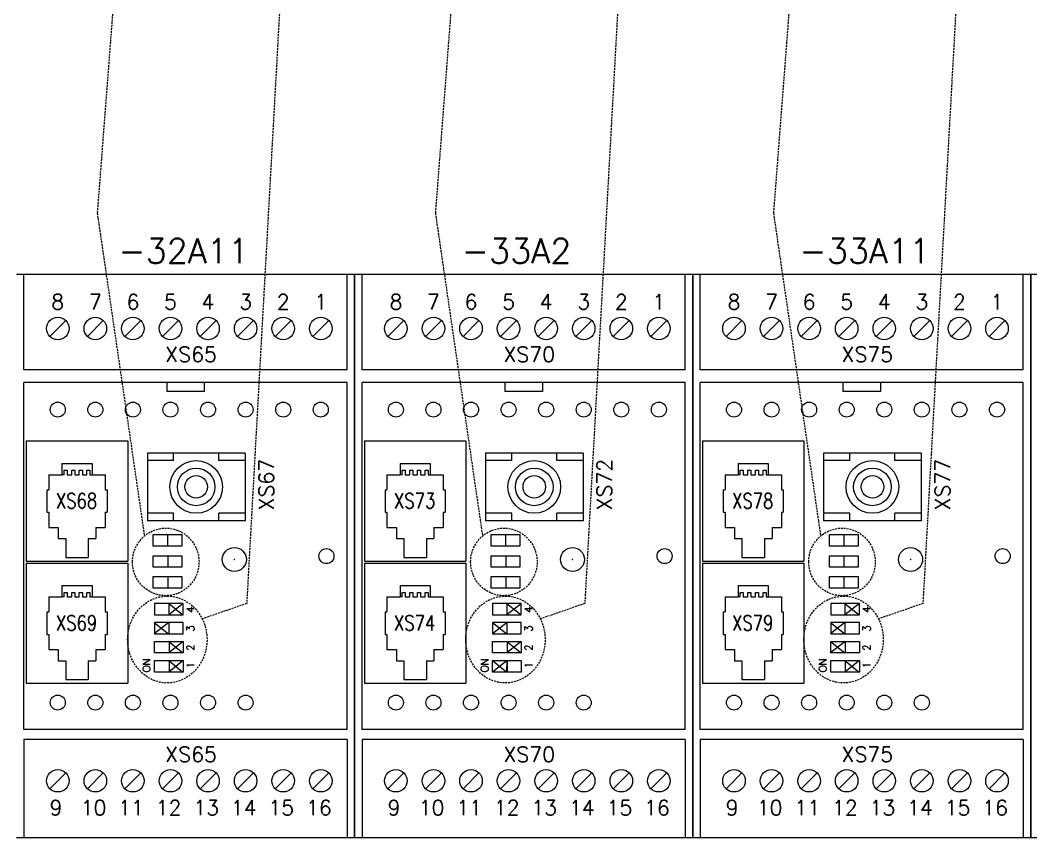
# Model space of a CAD drawing. Extents: x -2993 to 3661, y -4147 to -1441.
# Drawn here: x -86.2 to 48.3, y -2898.8 to -2790 of the extents above; entities that cross this region are included whole.
import ezdxf
from ezdxf.enums import TextEntityAlignment as Align

# ---------------------------------------------------------------- set-up
doc = ezdxf.new("R2010")
doc.units = 0
doc.header["$LTSCALE"] = 0.1
doc.header["$MEASUREMENT"] = 0
doc.linetypes.add('DASHED', pattern=[19.05, 12.7, -6.35])
doc.layers.get('0').update_dxf_attribs({"linetype": 'CONTINUOUS'})
doc.layers.add('50C', color=7, linetype='CONTINUOUS')
doc.styles.get("Standard").update_dxf_attribs({"font": 'simplex.shx'})

msp = doc.modelspace()

# ---------------------------------------------------------------- linework, layer by layer
at = {"linetype": 'DASHED', "lineweight": 13, "ltscale": 0.2}
for p, q in [((-72.06, -2765.2), (-75.94, -2815.65)), ((-50.37, -2765.18), (-56.05, -2867.63)), ((-27.06, -2765.2), (-30.94, -2815.65)), ((-5.37, -2765.18), (-11.05, -2867.63)), ((17.94, -2765.2), (14.06, -2815.65)), ((39.63, -2765.18), (33.95, -2867.63)), ((-75.94, -2815.65), (-69.66, -2858.66)), ((-30.94, -2815.65), (-24.66, -2858.66)), ((14.06, -2815.65), (20.34, -2858.66)), ((-56.05, -2867.63), (-61.96, -2869.69)), ((-11.05, -2867.63), (-16.96, -2869.69)), ((33.95, -2867.63), (28.04, -2869.69))]:
    msp.add_line(p, q, dxfattribs=at)
at = {"linetype": 'Continuous', "lineweight": 13}
for p, q in [((-41.69, -2823.83), (-86.69, -2823.83)), ((-41.69, -2898.83), (-41.69, -2823.83)), ((-41.69, -2898.83), (-41.69, -2823.83)), ((-41.69, -2898.83), (-41.69, -2823.83)), ((-41.69, -2898.83), (-41.69, -2823.83)), ((-41.69, -2898.83), (-41.69, -2823.83)), ((-41.69, -2898.83), (-41.69, -2823.83)), ((-41.69, -2898.83), (-41.69, -2823.83)), ((-41.69, -2898.83), (-41.69, -2823.83)), ((-41.69, -2898.83), (-41.69, -2823.83)), ((-41.69, -2898.83), (-41.69, -2823.83)), ((-41.69, -2898.83), (-41.69, -2823.83)), ((-41.69, -2898.83), (-41.69, -2823.83)), ((-41.69, -2898.83), (-41.69, -2823.83)), ((-41.69, -2898.83), (-41.69, -2823.83)), ((-41.69, -2898.83), (-41.69, -2823.83)), ((3.31, -2823.83), (-41.69, -2823.83)), ((-41.69, -2898.83), (-41.69, -2823.83)), ((-41.69, -2898.83), (-41.69, -2823.83)), ((-41.69, -2898.83), (-41.69, -2823.83)), ((-41.69, -2898.83), (-41.69, -2823.83)), ((-41.69, -2898.83), (-41.69, -2823.83)), ((-41.69, -2898.83), (-41.69, -2823.83)), ((-41.69, -2898.83), (-41.69, -2823.83)), ((-41.69, -2898.83), (-41.69, -2823.83)), ((-41.69, -2898.83), (-41.69, -2823.83)), ((-41.69, -2898.83), (-41.69, -2823.83)), ((-41.69, -2898.83), (-41.69, -2823.83)), ((-41.69, -2898.83), (-41.69, -2823.83)), ((-41.69, -2898.83), (-41.69, -2823.83)), ((-41.69, -2898.83), (-41.69, -2823.83)), ((-41.69, -2898.83), (-41.69, -2823.83)), ((48.31, -2823.83), (3.31, -2823.83)), ((3.31, -2898.83), (3.31, -2823.83)), ((3.31, -2898.83), (3.31, -2823.83)), ((3.31, -2898.83), (3.31, -2823.83)), ((3.31, -2898.83), (3.31, -2823.83)), ((3.31, -2898.83), (3.31, -2823.83)), ((3.31, -2898.83), (3.31, -2823.83)), ((3.31, -2898.83), (3.31, -2823.83)), ((3.31, -2898.83), (3.31, -2823.83)), ((3.31, -2898.83), (3.31, -2823.83)), ((3.31, -2898.83), (3.31, -2823.83)), ((3.31, -2898.83), (3.31, -2823.83)), ((3.31, -2898.83), (3.31, -2823.83)), ((3.31, -2898.83), (3.31, -2823.83)), ((3.31, -2898.83), (3.31, -2823.83)), ((3.31, -2898.83), (3.31, -2823.83)), ((48.31, -2898.83), (48.31, -2823.83)), ((48.31, -2898.83), (48.31, -2823.83)), ((48.31, -2898.83), (48.31, -2823.83)), ((48.31, -2898.83), (48.31, -2823.83)), ((48.31, -2898.83), (48.31, -2823.83)), ((48.31, -2898.83), (48.31, -2823.83)), ((48.31, -2898.83), (48.31, -2823.83)), ((48.31, -2898.83), (48.31, -2823.83)), ((48.31, -2898.83), (48.31, -2823.83)), ((48.31, -2898.83), (48.31, -2823.83)), ((48.31, -2898.83), (48.31, -2823.83)), ((48.31, -2898.83), (48.31, -2823.83)), ((48.31, -2898.83), (48.31, -2823.83)), ((48.31, -2898.83), (48.31, -2823.83)), ((48.31, -2898.83), (48.31, -2823.83)), ((93.31, -2823.83), (48.31, -2823.83)), ((48.31, -2898.83), (48.31, -2823.83)), ((48.31, -2898.83), (48.31, -2823.83)), ((48.31, -2898.83), (48.31, -2823.83)), ((48.31, -2898.83), (48.31, -2823.83)), ((48.31, -2898.83), (48.31, -2823.83)), ((48.31, -2898.83), (48.31, -2823.83)), ((48.31, -2898.83), (48.31, -2823.83)), ((48.31, -2898.83), (48.31, -2823.83)), ((48.31, -2898.83), (48.31, -2823.83)), ((48.31, -2898.83), (48.31, -2823.83)), ((48.31, -2898.83), (48.31, -2823.83)), ((48.31, -2898.83), (48.31, -2823.83)), ((48.31, -2898.83), (48.31, -2823.83)), ((48.31, -2898.83), (48.31, -2823.83)), ((48.31, -2898.83), (48.31, -2823.83)), ((-41.69, -2898.83), (-86.69, -2898.83)), ((3.31, -2898.83), (-41.69, -2898.83)), ((48.31, -2898.83), (3.31, -2898.83)), ((93.31, -2898.83), (48.31, -2898.83))]:
    msp.add_line(p, q, dxfattribs=at)
at = {"lineweight": 13}
for p, q in [((-41.69, -2823.83), (-86.69, -2823.83)), ((-41.69, -2823.83), (-86.69, -2823.83)), ((-85.69, -2836.53), (-85.69, -2823.83)), ((-42.69, -2836.53), (-42.69, -2823.83)), ((-41.69, -2823.83), (-41.69, -2898.83)), ((-41.69, -2823.83), (-41.69, -2898.83)), ((-41.69, -2823.83), (-41.69, -2898.83)), ((-41.69, -2823.83), (-41.69, -2898.83)), ((-41.69, -2823.83), (-41.69, -2898.83)), ((-41.69, -2823.83), (-41.69, -2898.83)), ((-41.69, -2823.83), (-41.69, -2898.83)), ((-41.69, -2823.83), (-41.69, -2898.83)), ((-41.69, -2823.83), (-41.69, -2898.83)), ((-41.69, -2823.83), (-41.69, -2898.83)), ((-41.69, -2823.83), (-41.69, -2898.83)), ((-41.69, -2823.83), (-41.69, -2898.83)), ((-41.69, -2823.83), (-41.69, -2898.83)), ((-41.69, -2823.83), (-41.69, -2898.83)), ((-41.69, -2823.83), (-41.69, -2898.83)), ((-41.69, -2823.83), (-41.69, -2898.83)), ((-41.69, -2823.83), (-41.69, -2898.83)), ((-41.69, -2823.83), (-41.69, -2898.83)), ((-41.69, -2823.83), (-41.69, -2898.83)), ((-41.69, -2823.83), (-41.69, -2898.83)), ((-41.69, -2823.83), (-41.69, -2898.83)), ((-41.69, -2823.83), (-41.69, -2898.83)), ((-41.69, -2823.83), (-41.69, -2898.83)), ((-41.69, -2823.83), (-41.69, -2898.83)), ((-41.69, -2823.83), (-41.69, -2898.83)), ((3.31, -2823.83), (-41.69, -2823.83)), ((3.31, -2823.83), (-41.69, -2823.83)), ((-41.69, -2823.83), (-41.69, -2898.83)), ((-41.69, -2823.83), (-41.69, -2898.83)), ((-41.69, -2823.83), (-41.69, -2898.83)), ((-41.69, -2823.83), (-41.69, -2898.83)), ((-41.69, -2823.83), (-41.69, -2898.83)), ((-41.69, -2823.83), (-41.69, -2898.83)), ((-41.69, -2823.83), (-41.69, -2898.83)), ((-41.69, -2823.83), (-41.69, -2898.83)), ((-41.69, -2823.83), (-41.69, -2898.83)), ((-41.69, -2823.83), (-41.69, -2898.83)), ((-41.69, -2823.83), (-41.69, -2898.83)), ((-41.69, -2823.83), (-41.69, -2898.83)), ((-41.69, -2823.83), (-41.69, -2898.83)), ((-41.69, -2823.83), (-41.69, -2898.83)), ((-41.69, -2823.83), (-41.69, -2898.83)), ((-41.69, -2823.83), (-41.69, -2898.83)), ((-41.69, -2823.83), (-41.69, -2898.83)), ((-41.69, -2823.83), (-41.69, -2898.83)), ((-41.69, -2823.83), (-41.69, -2898.83)), ((-41.69, -2823.83), (-41.69, -2898.83)), ((-41.69, -2823.83), (-41.69, -2898.83)), ((-41.69, -2823.83), (-41.69, -2898.83)), ((-41.69, -2823.83), (-41.69, -2898.83)), ((-41.69, -2823.83), (-41.69, -2898.83)), ((-41.69, -2823.83), (-41.69, -2898.83)), ((-40.69, -2836.53), (-40.69, -2823.83)), ((2.31, -2836.53), (2.31, -2823.83)), ((48.31, -2823.83), (3.31, -2823.83)), ((48.31, -2823.83), (3.31, -2823.83)), ((3.31, -2823.83), (3.31, -2898.83)), ((3.31, -2823.83), (3.31, -2898.83)), ((3.31, -2823.83), (3.31, -2898.83)), ((3.31, -2823.83), (3.31, -2898.83)), ((3.31, -2823.83), (3.31, -2898.83)), ((3.31, -2823.83), (3.31, -2898.83)), ((3.31, -2823.83), (3.31, -2898.83)), ((3.31, -2823.83), (3.31, -2898.83)), ((3.31, -2823.83), (3.31, -2898.83)), ((3.31, -2823.83), (3.31, -2898.83)), ((3.31, -2823.83), (3.31, -2898.83)), ((3.31, -2823.83), (3.31, -2898.83)), ((3.31, -2823.83), (3.31, -2898.83)), ((3.31, -2823.83), (3.31, -2898.83)), ((3.31, -2823.83), (3.31, -2898.83)), ((3.31, -2823.83), (3.31, -2898.83)), ((3.31, -2823.83), (3.31, -2898.83)), ((3.31, -2823.83), (3.31, -2898.83)), ((3.31, -2823.83), (3.31, -2898.83)), ((3.31, -2823.83), (3.31, -2898.83)), ((3.31, -2823.83), (3.31, -2898.83)), ((3.31, -2823.83), (3.31, -2898.83)), ((3.31, -2823.83), (3.31, -2898.83)), ((3.31, -2823.83), (3.31, -2898.83)), ((3.31, -2823.83), (3.31, -2898.83)), ((4.31, -2836.53), (4.31, -2823.83)), ((47.31, -2836.53), (47.31, -2823.83)), ((48.31, -2823.83), (48.31, -2898.83)), ((48.31, -2823.83), (48.31, -2898.83)), ((48.31, -2823.83), (48.31, -2898.83)), ((48.31, -2823.83), (48.31, -2898.83)), ((48.31, -2823.83), (48.31, -2898.83)), ((48.31, -2823.83), (48.31, -2898.83)), ((48.31, -2823.83), (48.31, -2898.83)), ((48.31, -2823.83), (48.31, -2898.83)), ((48.31, -2823.83), (48.31, -2898.83)), ((48.31, -2823.83), (48.31, -2898.83)), ((48.31, -2823.83), (48.31, -2898.83)), ((48.31, -2823.83), (48.31, -2898.83)), ((48.31, -2823.83), (48.31, -2898.83)), ((48.31, -2823.83), (48.31, -2898.83)), ((48.31, -2823.83), (48.31, -2898.83)), ((48.31, -2823.83), (48.31, -2898.83)), ((48.31, -2823.83), (48.31, -2898.83)), ((48.31, -2823.83), (48.31, -2898.83)), ((48.31, -2823.83), (48.31, -2898.83)), ((48.31, -2823.83), (48.31, -2898.83)), ((48.31, -2823.83), (48.31, -2898.83)), ((48.31, -2823.83), (48.31, -2898.83)), ((48.31, -2823.83), (48.31, -2898.83)), ((48.31, -2823.83), (48.31, -2898.83)), ((48.31, -2823.83), (48.31, -2898.83)), ((93.31, -2823.83), (48.31, -2823.83)), ((93.31, -2823.83), (48.31, -2823.83)), ((48.31, -2823.83), (48.31, -2898.83)), ((48.31, -2823.83), (48.31, -2898.83)), ((48.31, -2823.83), (48.31, -2898.83)), ((48.31, -2823.83), (48.31, -2898.83)), ((48.31, -2823.83), (48.31, -2898.83)), ((48.31, -2823.83), (48.31, -2898.83)), ((48.31, -2823.83), (48.31, -2898.83)), ((48.31, -2823.83), (48.31, -2898.83)), ((48.31, -2823.83), (48.31, -2898.83)), ((48.31, -2823.83), (48.31, -2898.83)), ((48.31, -2823.83), (48.31, -2898.83)), ((48.31, -2823.83), (48.31, -2898.83)), ((48.31, -2823.83), (48.31, -2898.83)), ((48.31, -2823.83), (48.31, -2898.83)), ((48.31, -2823.83), (48.31, -2898.83)), ((48.31, -2823.83), (48.31, -2898.83)), ((48.31, -2823.83), (48.31, -2898.83)), ((48.31, -2823.83), (48.31, -2898.83)), ((48.31, -2823.83), (48.31, -2898.83)), ((48.31, -2823.83), (48.31, -2898.83)), ((48.31, -2823.83), (48.31, -2898.83)), ((48.31, -2823.83), (48.31, -2898.83)), ((48.31, -2823.83), (48.31, -2898.83)), ((48.31, -2823.83), (48.31, -2898.83)), ((48.31, -2823.83), (48.31, -2898.83)), ((-80.13, -2829.97), (-82.25, -2832.09)), ((-75.13, -2829.97), (-77.25, -2832.09)), ((-70.13, -2829.97), (-72.25, -2832.09)), ((-65.13, -2829.97), (-67.25, -2832.09)), ((-60.13, -2829.97), (-62.25, -2832.09)), ((-55.13, -2829.97), (-57.25, -2832.09)), ((-50.13, -2829.97), (-52.25, -2832.09)), ((-45.13, -2829.97), (-47.25, -2832.09)), ((-35.13, -2829.97), (-37.25, -2832.09)), ((-30.13, -2829.97), (-32.25, -2832.09)), ((-25.13, -2829.97), (-27.25, -2832.09)), ((-20.13, -2829.97), (-22.25, -2832.09)), ((-15.13, -2829.97), (-17.25, -2832.09)), ((-10.13, -2829.97), (-12.25, -2832.09)), ((-5.13, -2829.97), (-7.25, -2832.09)), ((-0.13, -2829.97), (-2.25, -2832.09)), ((9.87, -2829.97), (7.75, -2832.09)), ((14.87, -2829.97), (12.75, -2832.09)), ((19.87, -2829.97), (17.75, -2832.09)), ((24.87, -2829.97), (22.75, -2832.09)), ((29.87, -2829.97), (27.75, -2832.09)), ((34.87, -2829.97), (32.75, -2832.09)), ((39.87, -2829.97), (37.75, -2832.09)), ((44.87, -2829.97), (42.75, -2832.09)), ((-41.69, -2883.53), (-41.69, -2833.53)), ((-41.69, -2883.53), (-41.69, -2833.53)), ((-41.69, -2883.53), (-41.69, -2833.53)), ((-41.69, -2883.53), (-41.69, -2833.53)), ((-41.69, -2883.53), (-41.69, -2833.53)), ((-41.69, -2883.53), (-41.69, -2833.53)), ((3.31, -2883.53), (3.31, -2833.53)), ((3.31, -2883.53), (3.31, -2833.53)), ((3.31, -2883.53), (3.31, -2833.53)), ((48.31, -2883.53), (48.31, -2833.53)), ((48.31, -2883.53), (48.31, -2833.53)), ((48.31, -2883.53), (48.31, -2833.53)), ((48.31, -2883.53), (48.31, -2833.53)), ((48.31, -2883.53), (48.31, -2833.53)), ((48.31, -2883.53), (48.31, -2833.53)), ((-42.69, -2836.53), (-85.69, -2836.53)), ((-41.69, -2886.33), (-41.69, -2836.33)), ((-41.69, -2886.33), (-41.69, -2836.33)), ((-41.69, -2886.33), (-41.69, -2836.33)), ((-41.69, -2886.33), (-41.69, -2836.33)), ((-41.69, -2886.33), (-41.69, -2836.33)), ((-41.69, -2886.33), (-41.69, -2836.33)), ((2.31, -2836.53), (-40.69, -2836.53)), ((3.31, -2886.33), (3.31, -2836.33)), ((3.31, -2886.33), (3.31, -2836.33)), ((3.31, -2886.33), (3.31, -2836.33)), ((47.31, -2836.53), (4.31, -2836.53)), ((48.31, -2886.33), (48.31, -2836.33)), ((48.31, -2886.33), (48.31, -2836.33)), ((48.31, -2886.33), (48.31, -2836.33)), ((48.31, -2886.33), (48.31, -2836.33)), ((-42.69, -2838.23), (-85.69, -2838.23)), ((-85.69, -2884.43), (-85.69, -2838.23)), ((-66.69, -2838.23), (-66.69, -2839.43)), ((-61.69, -2838.23), (-61.69, -2839.43)), ((-42.69, -2884.43), (-42.69, -2838.23)), ((-41.69, -2884.43), (-41.69, -2838.23)), ((-41.69, -2884.43), (-41.69, -2838.23)), ((-41.69, -2884.43), (-41.69, -2838.23)), ((-41.69, -2884.43), (-41.69, -2838.23)), ((-41.69, -2884.43), (-41.69, -2838.23)), ((-41.69, -2884.43), (-41.69, -2838.23)), ((-41.69, -2884.43), (-41.69, -2838.23)), ((-41.69, -2884.43), (-41.69, -2838.23)), ((-41.69, -2884.43), (-41.69, -2838.23)), ((-41.69, -2884.43), (-41.69, -2838.23)), ((2.31, -2838.23), (-40.69, -2838.23)), ((-40.69, -2884.43), (-40.69, -2838.23)), ((-21.69, -2838.23), (-21.69, -2839.43)), ((-16.69, -2838.23), (-16.69, -2839.43)), ((2.31, -2884.43), (2.31, -2838.23)), ((3.31, -2884.43), (3.31, -2838.23)), ((3.31, -2884.43), (3.31, -2838.23)), ((3.31, -2884.43), (3.31, -2838.23)), ((3.31, -2884.43), (3.31, -2838.23)), ((3.31, -2884.43), (3.31, -2838.23)), ((47.31, -2838.23), (4.31, -2838.23)), ((4.31, -2884.43), (4.31, -2838.23)), ((23.31, -2838.23), (23.31, -2839.43)), ((28.31, -2838.23), (28.31, -2839.43)), ((47.31, -2884.43), (47.31, -2838.23)), ((48.31, -2884.43), (48.31, -2838.23)), ((48.31, -2884.43), (48.31, -2838.23)), ((48.31, -2884.43), (48.31, -2838.23)), ((48.31, -2884.43), (48.31, -2838.23)), ((48.31, -2884.43), (48.31, -2838.23)), ((48.31, -2884.43), (48.31, -2838.23)), ((48.31, -2884.43), (48.31, -2838.23)), ((48.31, -2884.43), (48.31, -2838.23)), ((48.31, -2884.43), (48.31, -2838.23)), ((48.31, -2884.43), (48.31, -2838.23)), ((-61.69, -2839.43), (-66.69, -2839.43)), ((-41.72, -2839.43), (-41.72, -2883.23)), ((-16.69, -2839.43), (-21.69, -2839.43)), ((28.31, -2839.43), (23.31, -2839.43)), ((48.28, -2839.43), (48.28, -2883.23)), ((-85.38, -2846), (-85.38, -2862)), ((-85.38, -2846), (-71.88, -2846)), ((-71.88, -2846), (-71.88, -2862)), ((-40.38, -2846), (-40.38, -2862)), ((-40.38, -2846), (-26.88, -2846)), ((-26.88, -2846), (-26.88, -2862)), ((4.62, -2846), (4.62, -2862)), ((4.62, -2846), (18.12, -2846)), ((18.12, -2846), (18.12, -2862)), ((-69.27, -2847.62), (-69.27, -2856.62)), ((-56.27, -2847.62), (-69.27, -2847.62)), ((-65.77, -2848.62), (-69.27, -2848.62)), ((-65.77, -2848.62), (-65.77, -2847.62)), ((-59.77, -2848.62), (-59.77, -2847.62)), ((-56.27, -2848.62), (-59.77, -2848.62)), ((-56.27, -2847.62), (-56.27, -2856.62)), ((-24.27, -2847.62), (-24.27, -2856.62)), ((-11.27, -2847.62), (-24.27, -2847.62)), ((-20.77, -2848.62), (-24.27, -2848.62)), ((-20.77, -2848.62), (-20.77, -2847.62)), ((-14.77, -2848.62), (-14.77, -2847.62)), ((-11.27, -2848.62), (-14.77, -2848.62)), ((-11.27, -2847.62), (-11.27, -2856.62)), ((20.73, -2847.62), (20.73, -2856.62)), ((33.73, -2847.62), (20.73, -2847.62)), ((24.23, -2848.62), (20.73, -2848.62)), ((24.23, -2848.62), (24.23, -2847.62)), ((30.23, -2848.62), (30.23, -2847.62)), ((33.73, -2848.62), (30.23, -2848.62)), ((33.73, -2847.62), (33.73, -2856.62)), ((-80.63, -2849), (-80.63, -2850.5)), ((-80.63, -2849), (-76.63, -2849)), ((-80.36, -2849.91), (-79.95, -2849.91)), ((-80.36, -2850.5), (-80.36, -2849.91)), ((-79.95, -2849.91), (-79.95, -2850.5)), ((-79.34, -2849.91), (-78.94, -2849.91)), ((-79.34, -2850.5), (-79.34, -2849.91)), ((-78.94, -2849.91), (-78.94, -2850.5)), ((-78.33, -2850.5), (-78.33, -2849.91)), ((-78.33, -2849.91), (-77.92, -2849.91)), ((-77.92, -2849.91), (-77.92, -2850.5)), ((-77.31, -2849.91), (-76.91, -2849.91)), ((-77.31, -2850.5), (-77.31, -2849.91)), ((-76.91, -2849.91), (-76.91, -2850.5)), ((-76.63, -2849), (-76.63, -2850.5)), ((-35.63, -2849), (-35.63, -2850.5)), ((-35.63, -2849), (-31.63, -2849)), ((-35.36, -2849.91), (-34.95, -2849.91)), ((-35.36, -2850.5), (-35.36, -2849.91)), ((-34.95, -2849.91), (-34.95, -2850.5)), ((-34.34, -2849.91), (-33.94, -2849.91)), ((-34.34, -2850.5), (-34.34, -2849.91)), ((-33.94, -2849.91), (-33.94, -2850.5)), ((-33.33, -2849.91), (-32.92, -2849.91)), ((-33.33, -2850.5), (-33.33, -2849.91)), ((-32.92, -2849.91), (-32.92, -2850.5)), ((-32.31, -2849.91), (-31.91, -2849.91)), ((-32.31, -2850.5), (-32.31, -2849.91)), ((-31.91, -2849.91), (-31.91, -2850.5)), ((-31.63, -2849), (-31.63, -2850.5)), ((9.37, -2849), (9.37, -2850.5)), ((9.37, -2849), (13.37, -2849)), ((9.64, -2849.91), (10.05, -2849.91)), ((9.64, -2850.5), (9.64, -2849.91)), ((10.05, -2849.91), (10.05, -2850.5)), ((10.66, -2849.91), (11.06, -2849.91)), ((10.66, -2850.5), (10.66, -2849.91)), ((11.06, -2849.91), (11.06, -2850.5)), ((11.67, -2850.5), (11.67, -2849.91)), ((11.67, -2849.91), (12.08, -2849.91)), ((12.08, -2849.91), (12.08, -2850.5)), ((12.69, -2849.91), (13.09, -2849.91)), ((12.69, -2850.5), (12.69, -2849.91)), ((13.09, -2849.91), (13.09, -2850.5)), ((13.37, -2849), (13.37, -2850.5)), ((-82.38, -2850.5), (-80.63, -2850.5)), ((-82.38, -2850.5), (-82.38, -2852.5)), ((-80.36, -2850.5), (-80.63, -2850.5)), ((-79.95, -2850.5), (-79.34, -2850.5)), ((-78.94, -2850.5), (-78.33, -2850.5)), ((-77.92, -2850.5), (-77.31, -2850.5)), ((-76.91, -2850.5), (-76.63, -2850.5)), ((-76.63, -2850.5), (-74.88, -2850.5)), ((-74.88, -2850.5), (-74.88, -2852.5)), ((-37.38, -2850.5), (-35.63, -2850.5)), ((-37.38, -2850.5), (-37.38, -2852.5)), ((-35.36, -2850.5), (-35.63, -2850.5)), ((-34.95, -2850.5), (-34.34, -2850.5)), ((-33.94, -2850.5), (-33.33, -2850.5)), ((-32.92, -2850.5), (-32.31, -2850.5)), ((-31.91, -2850.5), (-31.63, -2850.5)), ((-31.63, -2850.5), (-29.88, -2850.5)), ((-29.88, -2850.5), (-29.88, -2852.5)), ((7.62, -2850.5), (9.37, -2850.5)), ((7.62, -2850.5), (7.62, -2852.5)), ((9.64, -2850.5), (9.37, -2850.5)), ((10.05, -2850.5), (10.66, -2850.5)), ((11.06, -2850.5), (11.67, -2850.5)), ((12.08, -2850.5), (12.69, -2850.5)), ((13.09, -2850.5), (13.37, -2850.5)), ((13.37, -2850.5), (15.12, -2850.5)), ((15.12, -2850.5), (15.12, -2852.5)), ((-82.63, -2852.5), (-82.38, -2852.5)), ((-82.63, -2852.5), (-82.63, -2855.5)), ((-74.88, -2852.5), (-74.63, -2852.5)), ((-74.63, -2852.5), (-74.63, -2855.5)), ((-37.63, -2852.5), (-37.38, -2852.5)), ((-37.63, -2852.5), (-37.63, -2855.5)), ((-29.88, -2852.5), (-29.63, -2852.5)), ((-29.63, -2852.5), (-29.63, -2855.5)), ((7.37, -2852.5), (7.62, -2852.5)), ((7.37, -2852.5), (7.37, -2855.5)), ((15.12, -2852.5), (15.37, -2852.5)), ((15.37, -2852.5), (15.37, -2855.5)), ((-82.63, -2855.5), (-82.38, -2855.5)), ((-82.38, -2855.5), (-82.38, -2857.5)), ((-74.88, -2855.5), (-74.63, -2855.5)), ((-74.88, -2855.5), (-74.88, -2857.5)), ((-65.77, -2855.62), (-69.27, -2855.62)), ((-56.27, -2856.62), (-69.27, -2856.62)), ((-65.77, -2856.62), (-65.77, -2855.62)), ((-56.27, -2855.62), (-59.77, -2855.62)), ((-59.77, -2856.62), (-59.77, -2855.62)), ((-37.63, -2855.5), (-37.38, -2855.5)), ((-37.38, -2855.5), (-37.38, -2857.5)), ((-29.88, -2855.5), (-29.63, -2855.5)), ((-29.88, -2855.5), (-29.88, -2857.5)), ((-20.77, -2855.62), (-24.27, -2855.62)), ((-11.27, -2856.62), (-24.27, -2856.62)), ((-20.77, -2856.62), (-20.77, -2855.62)), ((-14.77, -2856.62), (-14.77, -2855.62)), ((-11.27, -2855.62), (-14.77, -2855.62)), ((7.37, -2855.5), (7.62, -2855.5)), ((7.62, -2855.5), (7.62, -2857.5)), ((15.12, -2855.5), (15.37, -2855.5)), ((15.12, -2855.5), (15.12, -2857.5)), ((24.23, -2855.62), (20.73, -2855.62)), ((33.73, -2856.62), (20.73, -2856.62)), ((24.23, -2856.62), (24.23, -2855.62)), ((33.73, -2855.62), (30.23, -2855.62)), ((30.23, -2856.62), (30.23, -2855.62)), ((-82.38, -2857.5), (-81.13, -2857.5)), ((-81.13, -2857.5), (-81.13, -2859)), ((-76.13, -2857.5), (-76.13, -2859)), ((-76.13, -2857.5), (-74.88, -2857.5)), ((-37.38, -2857.5), (-36.13, -2857.5)), ((-36.13, -2857.5), (-36.13, -2859)), ((-31.13, -2857.5), (-31.13, -2859)), ((-31.13, -2857.5), (-29.88, -2857.5)), ((7.62, -2857.5), (8.87, -2857.5)), ((8.87, -2857.5), (8.87, -2859)), ((13.87, -2857.5), (13.87, -2859)), ((13.87, -2857.5), (15.12, -2857.5)), ((-81.13, -2859), (-80.13, -2859)), ((-80.13, -2859), (-80.13, -2861.5)), ((-77.13, -2859), (-77.13, -2861.5)), ((-77.13, -2859), (-76.13, -2859)), ((-68.49, -2858.47), (-64.68, -2858.47)), ((-68.49, -2860), (-68.49, -2858.47)), ((-66.58, -2858.47), (-66.58, -2860)), ((-64.68, -2858.47), (-64.68, -2860)), ((-36.13, -2859), (-35.13, -2859)), ((-35.13, -2859), (-35.13, -2861.5)), ((-32.13, -2859), (-32.13, -2861.5)), ((-32.13, -2859), (-31.13, -2859)), ((-23.49, -2858.47), (-19.68, -2858.47)), ((-23.49, -2860), (-23.49, -2858.47)), ((-21.58, -2858.47), (-21.58, -2860)), ((-19.68, -2858.47), (-19.68, -2860)), ((8.87, -2859), (9.87, -2859)), ((9.87, -2859), (9.87, -2861.5)), ((12.87, -2859), (12.87, -2861.5)), ((12.87, -2859), (13.87, -2859)), ((21.51, -2858.47), (25.32, -2858.47)), ((21.51, -2860), (21.51, -2858.47)), ((23.42, -2858.47), (23.42, -2860)), ((25.32, -2858.47), (25.32, -2860)), ((-64.68, -2860), (-68.49, -2860)), ((-19.68, -2860), (-23.49, -2860)), ((25.32, -2860), (21.51, -2860)), ((-85.38, -2862), (-71.88, -2862)), ((-80.13, -2861.5), (-77.13, -2861.5)), ((-68.49, -2862.79), (-68.49, -2861.27)), ((-68.49, -2861.27), (-64.68, -2861.27)), ((-66.56, -2861.27), (-66.56, -2862.79)), ((-64.68, -2861.27), (-64.68, -2862.79)), ((-40.38, -2862), (-26.88, -2862)), ((-35.13, -2861.5), (-32.13, -2861.5)), ((-23.49, -2862.79), (-23.49, -2861.27)), ((-23.49, -2861.27), (-19.68, -2861.27)), ((-21.56, -2861.27), (-21.56, -2862.79)), ((-19.68, -2861.27), (-19.68, -2862.79)), ((4.62, -2862), (18.12, -2862)), ((9.87, -2861.5), (12.87, -2861.5)), ((21.51, -2862.79), (21.51, -2861.27)), ((21.51, -2861.27), (25.32, -2861.27)), ((23.44, -2861.27), (23.44, -2862.79)), ((25.32, -2861.27), (25.32, -2862.79)), ((-85.38, -2862.25), (-71.88, -2862.25)), ((-85.38, -2862.25), (-85.38, -2878.25)), ((-71.88, -2862.25), (-71.88, -2878.25)), ((-64.68, -2862.79), (-68.49, -2862.79)), ((-40.38, -2862.25), (-26.88, -2862.25)), ((-40.38, -2862.25), (-40.38, -2878.25)), ((-26.88, -2862.25), (-26.88, -2878.25)), ((-19.68, -2862.79), (-23.49, -2862.79)), ((4.62, -2862.25), (18.12, -2862.25)), ((4.62, -2862.25), (4.62, -2878.25)), ((18.12, -2862.25), (18.12, -2878.25)), ((25.32, -2862.79), (21.51, -2862.79)), ((-68.49, -2865.59), (-68.49, -2864.06)), ((-68.49, -2864.06), (-64.68, -2864.06)), ((-66.56, -2864.06), (-66.56, -2865.59)), ((-64.68, -2864.06), (-64.68, -2865.59)), ((-23.49, -2865.59), (-23.49, -2864.06)), ((-23.49, -2864.06), (-19.68, -2864.06)), ((-21.56, -2864.06), (-21.56, -2865.59)), ((-19.68, -2864.06), (-19.68, -2865.59)), ((21.51, -2865.59), (21.51, -2864.06)), ((21.51, -2864.06), (25.32, -2864.06)), ((23.44, -2864.06), (23.44, -2865.59)), ((25.32, -2864.06), (25.32, -2865.59)), ((-80.63, -2865.25), (-80.63, -2866.75)), ((-80.63, -2865.25), (-76.63, -2865.25)), ((-80.36, -2866.16), (-79.95, -2866.16)), ((-80.36, -2866.75), (-80.36, -2866.16)), ((-79.95, -2866.16), (-79.95, -2866.75)), ((-79.34, -2866.16), (-78.94, -2866.16)), ((-79.34, -2866.75), (-79.34, -2866.16)), ((-78.94, -2866.16), (-78.94, -2866.75)), ((-78.33, -2866.75), (-78.33, -2866.16)), ((-78.33, -2866.16), (-77.92, -2866.16)), ((-77.92, -2866.16), (-77.92, -2866.75)), ((-77.31, -2866.16), (-76.91, -2866.16)), ((-77.31, -2866.75), (-77.31, -2866.16)), ((-76.91, -2866.16), (-76.91, -2866.75)), ((-76.63, -2865.25), (-76.63, -2866.75)), ((-64.68, -2865.59), (-68.49, -2865.59)), ((-35.63, -2865.25), (-35.63, -2866.75)), ((-35.63, -2865.25), (-31.63, -2865.25)), ((-35.36, -2866.16), (-34.95, -2866.16)), ((-35.36, -2866.75), (-35.36, -2866.16)), ((-34.95, -2866.16), (-34.95, -2866.75)), ((-34.34, -2866.16), (-33.94, -2866.16)), ((-34.34, -2866.75), (-34.34, -2866.16)), ((-33.94, -2866.16), (-33.94, -2866.75)), ((-33.33, -2866.75), (-33.33, -2866.16)), ((-33.33, -2866.16), (-32.92, -2866.16)), ((-32.92, -2866.16), (-32.92, -2866.75)), ((-32.31, -2866.16), (-31.91, -2866.16)), ((-32.31, -2866.75), (-32.31, -2866.16)), ((-31.91, -2866.16), (-31.91, -2866.75)), ((-31.63, -2865.25), (-31.63, -2866.75)), ((-19.68, -2865.59), (-23.49, -2865.59)), ((9.37, -2865.25), (9.37, -2866.75)), ((9.37, -2865.25), (13.37, -2865.25)), ((9.64, -2866.16), (10.05, -2866.16)), ((9.64, -2866.75), (9.64, -2866.16)), ((10.05, -2866.16), (10.05, -2866.75)), ((10.66, -2866.16), (11.06, -2866.16)), ((10.66, -2866.75), (10.66, -2866.16)), ((11.06, -2866.16), (11.06, -2866.75)), ((11.67, -2866.75), (11.67, -2866.16)), ((11.67, -2866.16), (12.08, -2866.16)), ((12.08, -2866.16), (12.08, -2866.75)), ((12.69, -2866.16), (13.09, -2866.16)), ((12.69, -2866.75), (12.69, -2866.16)), ((13.09, -2866.16), (13.09, -2866.75)), ((13.37, -2865.25), (13.37, -2866.75)), ((25.32, -2865.59), (21.51, -2865.59)), ((-82.38, -2866.75), (-80.63, -2866.75)), ((-82.38, -2866.75), (-82.38, -2868.75)), ((-80.36, -2866.75), (-80.63, -2866.75)), ((-79.95, -2866.75), (-79.34, -2866.75)), ((-78.94, -2866.75), (-78.33, -2866.75)), ((-77.92, -2866.75), (-77.31, -2866.75)), ((-76.91, -2866.75), (-76.63, -2866.75)), ((-76.63, -2866.75), (-74.88, -2866.75)), ((-74.88, -2866.75), (-74.88, -2868.75)), ((-37.38, -2866.75), (-35.63, -2866.75)), ((-37.38, -2866.75), (-37.38, -2868.75)), ((-35.36, -2866.75), (-35.63, -2866.75)), ((-34.95, -2866.75), (-34.34, -2866.75)), ((-33.94, -2866.75), (-33.33, -2866.75)), ((-32.92, -2866.75), (-32.31, -2866.75)), ((-31.91, -2866.75), (-31.63, -2866.75)), ((-31.63, -2866.75), (-29.88, -2866.75)), ((-29.88, -2866.75), (-29.88, -2868.75)), ((7.62, -2866.75), (9.37, -2866.75)), ((7.62, -2866.75), (7.62, -2868.75)), ((9.64, -2866.75), (9.37, -2866.75)), ((10.05, -2866.75), (10.66, -2866.75)), ((11.06, -2866.75), (11.67, -2866.75)), ((12.08, -2866.75), (12.69, -2866.75)), ((13.09, -2866.75), (13.37, -2866.75)), ((13.37, -2866.75), (15.12, -2866.75)), ((15.12, -2866.75), (15.12, -2868.75)), ((-82.63, -2868.75), (-82.38, -2868.75)), ((-82.63, -2868.75), (-82.63, -2871.75)), ((-74.88, -2868.75), (-74.63, -2868.75)), ((-74.63, -2868.75), (-74.63, -2871.75)), ((-68.31, -2867.62), (-68.31, -2869.14)), ((-64.5, -2867.62), (-68.31, -2867.62)), ((-66.43, -2867.62), (-66.43, -2869.14)), ((-66.43, -2867.62), (-64.53, -2869.14)), ((-64.5, -2867.62), (-66.43, -2869.14)), ((-64.5, -2869.14), (-64.5, -2867.62)), ((-37.63, -2868.75), (-37.38, -2868.75)), ((-37.63, -2868.75), (-37.63, -2871.75)), ((-29.88, -2868.75), (-29.63, -2868.75)), ((-29.63, -2868.75), (-29.63, -2871.75)), ((-23.31, -2867.62), (-23.31, -2869.14)), ((-19.5, -2867.62), (-23.31, -2867.62)), ((-21.43, -2867.62), (-21.43, -2869.14)), ((-21.41, -2867.62), (-19.5, -2869.14)), ((-19.48, -2867.62), (-21.41, -2869.14)), ((-19.5, -2869.14), (-19.5, -2867.62)), ((7.37, -2868.75), (7.62, -2868.75)), ((7.37, -2868.75), (7.37, -2871.75)), ((15.12, -2868.75), (15.37, -2868.75)), ((15.37, -2868.75), (15.37, -2871.75)), ((21.69, -2867.62), (21.69, -2869.14)), ((25.5, -2867.62), (21.69, -2867.62)), ((23.57, -2867.62), (23.57, -2869.14)), ((23.57, -2867.62), (25.47, -2869.14)), ((25.5, -2867.62), (23.57, -2869.14)), ((25.5, -2869.14), (25.5, -2867.62)), ((-68.36, -2870.16), (-66.46, -2871.68)), ((-66.43, -2870.16), (-68.36, -2871.68)), ((-68.31, -2869.14), (-64.5, -2869.14)), ((-68.31, -2870.16), (-68.31, -2871.68)), ((-64.5, -2870.16), (-68.31, -2870.16)), ((-66.43, -2870.16), (-66.43, -2871.68)), ((-64.5, -2871.68), (-64.5, -2870.16)), ((-23.31, -2869.14), (-19.5, -2869.14)), ((-23.31, -2870.16), (-23.31, -2871.68)), ((-19.5, -2870.16), (-23.31, -2870.16)), ((-23.31, -2870.16), (-21.41, -2871.68)), ((-21.38, -2870.16), (-23.31, -2871.68)), ((-21.43, -2870.16), (-21.43, -2871.68)), ((-19.5, -2871.68), (-19.5, -2870.16)), ((21.64, -2870.16), (23.54, -2871.68)), ((23.57, -2870.16), (21.64, -2871.68)), ((21.69, -2869.14), (25.5, -2869.14)), ((21.69, -2870.16), (21.69, -2871.68)), ((25.5, -2870.16), (21.69, -2870.16)), ((23.57, -2870.16), (23.57, -2871.68)), ((25.5, -2871.68), (25.5, -2870.16)), ((-82.63, -2871.75), (-82.38, -2871.75)), ((-82.38, -2871.75), (-82.38, -2873.75)), ((-74.88, -2871.75), (-74.63, -2871.75)), ((-74.88, -2871.75), (-74.88, -2873.75)), ((-68.31, -2871.68), (-64.5, -2871.68)), ((-68.31, -2874.22), (-68.31, -2872.7)), ((-68.31, -2872.7), (-64.5, -2872.7)), ((-66.43, -2872.7), (-64.53, -2874.22)), ((-64.5, -2872.7), (-66.43, -2874.22)), ((-66.38, -2872.7), (-66.38, -2874.22)), ((-64.5, -2872.7), (-64.5, -2874.22)), ((-37.63, -2871.75), (-37.38, -2871.75)), ((-37.38, -2871.75), (-37.38, -2873.75)), ((-29.88, -2871.75), (-29.63, -2871.75)), ((-29.88, -2871.75), (-29.88, -2873.75)), ((-23.31, -2871.68), (-19.5, -2871.68)), ((-23.31, -2874.22), (-23.31, -2872.7)), ((-23.31, -2872.7), (-19.5, -2872.7)), ((-21.43, -2872.7), (-19.53, -2874.22)), ((-19.5, -2872.7), (-21.43, -2874.22)), ((-21.38, -2872.7), (-21.38, -2874.22)), ((-19.5, -2872.7), (-19.5, -2874.22)), ((7.37, -2871.75), (7.62, -2871.75)), ((7.62, -2871.75), (7.62, -2873.75)), ((15.12, -2871.75), (15.37, -2871.75)), ((15.12, -2871.75), (15.12, -2873.75)), ((21.66, -2872.7), (23.57, -2874.22)), ((23.59, -2872.7), (21.66, -2874.22)), ((21.69, -2871.68), (25.5, -2871.68)), ((21.69, -2874.22), (21.69, -2872.7)), ((21.69, -2872.7), (25.5, -2872.7)), ((23.62, -2872.7), (23.62, -2874.22)), ((25.5, -2872.7), (25.5, -2874.22)), ((-82.38, -2873.75), (-81.13, -2873.75)), ((-81.13, -2873.75), (-81.13, -2875.25)), ((-76.13, -2873.75), (-74.88, -2873.75)), ((-76.13, -2873.75), (-76.13, -2875.25)), ((-64.5, -2874.22), (-68.31, -2874.22)), ((-37.38, -2873.75), (-36.13, -2873.75)), ((-36.13, -2873.75), (-36.13, -2875.25)), ((-31.13, -2873.75), (-29.88, -2873.75)), ((-31.13, -2873.75), (-31.13, -2875.25)), ((-19.5, -2874.22), (-23.31, -2874.22)), ((7.62, -2873.75), (8.87, -2873.75)), ((8.87, -2873.75), (8.87, -2875.25)), ((13.87, -2873.75), (15.12, -2873.75)), ((13.87, -2873.75), (13.87, -2875.25)), ((25.5, -2874.22), (21.69, -2874.22)), ((-81.13, -2875.25), (-80.13, -2875.25)), ((-80.13, -2875.25), (-80.13, -2877.75)), ((-77.13, -2875.25), (-76.13, -2875.25)), ((-77.13, -2875.25), (-77.13, -2877.75)), ((-68.31, -2876.76), (-68.31, -2875.24)), ((-68.31, -2875.24), (-64.5, -2875.24)), ((-66.43, -2875.24), (-64.53, -2876.76)), ((-64.5, -2875.24), (-66.43, -2876.76)), ((-66.38, -2875.24), (-66.38, -2876.76)), ((-64.5, -2875.24), (-64.5, -2876.76)), ((-36.13, -2875.25), (-35.13, -2875.25)), ((-35.13, -2875.25), (-35.13, -2877.75)), ((-32.13, -2875.25), (-31.13, -2875.25)), ((-32.13, -2875.25), (-32.13, -2877.75)), ((-23.31, -2876.76), (-23.31, -2875.24)), ((-23.31, -2875.24), (-19.5, -2875.24)), ((-23.31, -2875.24), (-21.41, -2876.76)), ((-21.38, -2875.24), (-23.31, -2876.76)), ((-21.41, -2876.76), (-21.38, -2875.24)), ((-21.38, -2875.24), (-21.38, -2876.76)), ((-19.5, -2875.24), (-19.5, -2876.76)), ((8.87, -2875.25), (9.87, -2875.25)), ((9.87, -2875.25), (9.87, -2877.75)), ((12.87, -2875.25), (13.87, -2875.25)), ((12.87, -2875.25), (12.87, -2877.75)), ((21.69, -2876.76), (21.69, -2875.24)), ((21.69, -2875.24), (25.5, -2875.24)), ((23.57, -2875.24), (25.47, -2876.76)), ((25.5, -2875.24), (23.57, -2876.76)), ((23.62, -2875.24), (23.62, -2876.76)), ((25.5, -2875.24), (25.5, -2876.76)), ((-64.5, -2876.76), (-68.31, -2876.76)), ((-19.5, -2876.76), (-23.31, -2876.76)), ((25.5, -2876.76), (21.69, -2876.76)), ((-85.38, -2878.25), (-71.88, -2878.25)), ((-80.13, -2877.75), (-77.13, -2877.75)), ((-40.38, -2878.25), (-26.88, -2878.25)), ((-35.13, -2877.75), (-32.13, -2877.75)), ((4.62, -2878.25), (18.12, -2878.25)), ((9.87, -2877.75), (12.87, -2877.75)), ((-42.69, -2884.43), (-85.69, -2884.43)), ((2.31, -2884.43), (-40.69, -2884.43)), ((47.31, -2884.43), (4.31, -2884.43)), ((-42.69, -2885.73), (-85.69, -2885.73)), ((-85.69, -2885.73), (-85.69, -2898.83)), ((-42.69, -2885.73), (-42.69, -2898.83)), ((2.31, -2885.73), (-40.69, -2885.73)), ((-40.69, -2885.73), (-40.69, -2898.83)), ((2.31, -2885.73), (2.31, -2898.83)), ((47.31, -2885.73), (4.31, -2885.73)), ((4.31, -2885.73), (4.31, -2898.83)), ((47.31, -2885.73), (47.31, -2898.83)), ((-80.13, -2890.17), (-82.25, -2892.29)), ((-75.13, -2890.17), (-77.25, -2892.29)), ((-70.13, -2890.17), (-72.25, -2892.29)), ((-65.13, -2890.17), (-67.25, -2892.29)), ((-60.13, -2890.17), (-62.25, -2892.29)), ((-55.13, -2890.17), (-57.25, -2892.29)), ((-50.13, -2890.17), (-52.25, -2892.29)), ((-45.13, -2890.17), (-47.25, -2892.29)), ((-35.13, -2890.17), (-37.25, -2892.29)), ((-30.13, -2890.17), (-32.25, -2892.29)), ((-25.13, -2890.17), (-27.25, -2892.29)), ((-20.13, -2890.17), (-22.25, -2892.29)), ((-15.13, -2890.17), (-17.25, -2892.29)), ((-10.13, -2890.17), (-12.25, -2892.29)), ((-5.13, -2890.17), (-7.25, -2892.29)), ((-0.13, -2890.17), (-2.25, -2892.29)), ((9.87, -2890.17), (7.75, -2892.29)), ((14.87, -2890.17), (12.75, -2892.29)), ((19.87, -2890.17), (17.75, -2892.29)), ((24.87, -2890.17), (22.75, -2892.29)), ((29.87, -2890.17), (27.75, -2892.29)), ((34.87, -2890.17), (32.75, -2892.29)), ((39.87, -2890.17), (37.75, -2892.29)), ((44.87, -2890.17), (42.75, -2892.29)), ((-41.69, -2898.83), (-86.69, -2898.83)), ((-41.69, -2898.83), (-42.69, -2898.83)), ((-41.69, -2898.83), (-42.69, -2898.83)), ((3.31, -2898.83), (-41.69, -2898.83)), ((3.31, -2898.83), (2.31, -2898.83)), ((48.31, -2898.83), (3.31, -2898.83)), ((48.31, -2898.83), (47.31, -2898.83)), ((48.31, -2898.83), (47.31, -2898.83)), ((93.31, -2898.83), (48.31, -2898.83))]:
    msp.add_line(p, q, dxfattribs=at)
at = {"lineweight": 13, "const_width": 0.1}
for points in [[(-57.64, -2861.78, 1), (-57.74, -2861.78, 1)], [(-12.64, -2861.78, 1), (-12.74, -2861.78, 1)], [(32.36, -2861.78, 1), (32.26, -2861.78, 1)]]:
    msp.add_lwpolyline(points, format="xyb", close=True, dxfattribs=at)
at = {"lineweight": 13}
for centre, radius in [((-81.19, -2831.03), 1.5), ((-76.19, -2831.03), 1.5), ((-71.19, -2831.03), 1.5), ((-66.19, -2831.03), 1.5), ((-61.19, -2831.03), 1.5), ((-56.19, -2831.03), 1.5), ((-51.19, -2831.03), 1.5), ((-46.19, -2831.03), 1.5), ((-36.19, -2831.03), 1.5), ((-31.19, -2831.03), 1.5), ((-26.19, -2831.03), 1.5), ((-21.19, -2831.03), 1.5), ((-16.19, -2831.03), 1.5), ((-11.19, -2831.03), 1.5), ((-6.19, -2831.03), 1.5), ((-1.19, -2831.03), 1.5), ((8.81, -2831.03), 1.5), ((13.81, -2831.03), 1.5), ((18.81, -2831.03), 1.5), ((23.81, -2831.03), 1.5), ((28.81, -2831.03), 1.5), ((33.81, -2831.03), 1.5), ((38.81, -2831.03), 1.5), ((43.81, -2831.03), 1.5), ((-81.19, -2841.83), 1), ((-76.19, -2841.83), 1), ((-71.19, -2841.83), 1), ((-66.19, -2841.83), 1), ((-61.19, -2841.83), 1), ((-56.19, -2841.83), 1), ((-51.19, -2841.83), 1), ((-46.19, -2841.83), 1), ((-36.19, -2841.83), 1), ((-31.19, -2841.83), 1), ((-26.19, -2841.83), 1), ((-21.19, -2841.83), 1), ((-16.19, -2841.83), 1), ((-11.19, -2841.83), 1), ((-6.19, -2841.83), 1), ((-1.19, -2841.83), 1), ((8.81, -2841.83), 1), ((13.81, -2841.83), 1), ((18.81, -2841.83), 1), ((23.81, -2841.83), 1), ((28.81, -2841.83), 1), ((33.81, -2841.83), 1), ((38.81, -2841.83), 1), ((43.81, -2841.83), 1), ((-62.77, -2852.12), 3.5), ((-17.77, -2852.12), 3.5), ((27.23, -2852.12), 3.5), ((-62.77, -2852.12), 2.5), ((-17.77, -2852.12), 2.5), ((27.23, -2852.12), 2.5), ((-62.77, -2852.12), 1.5), ((-17.77, -2852.12), 1.5), ((27.23, -2852.12), 1.5), ((-57.69, -2861.78), 1.6), ((-45.43, -2861.33), 1), ((-12.69, -2861.78), 1.6), ((-0.43, -2861.33), 1), ((32.31, -2861.78), 1.6), ((44.57, -2861.33), 1), ((-81.19, -2880.83), 1), ((-76.19, -2880.83), 1), ((-71.19, -2880.83), 1), ((-66.19, -2880.83), 1), ((-61.19, -2880.83), 1), ((-56.19, -2880.83), 1), ((-36.19, -2880.83), 1), ((-31.19, -2880.83), 1), ((-26.19, -2880.83), 1), ((-21.19, -2880.83), 1), ((-16.19, -2880.83), 1), ((-11.19, -2880.83), 1), ((8.81, -2880.83), 1), ((13.81, -2880.83), 1), ((18.81, -2880.83), 1), ((23.81, -2880.83), 1), ((28.81, -2880.83), 1), ((33.81, -2880.83), 1), ((-81.19, -2891.23), 1.5), ((-76.19, -2891.23), 1.5), ((-71.19, -2891.23), 1.5), ((-66.19, -2891.23), 1.5), ((-61.19, -2891.23), 1.5), ((-56.19, -2891.23), 1.5), ((-51.19, -2891.23), 1.5), ((-46.19, -2891.23), 1.5), ((-36.19, -2891.23), 1.5), ((-31.19, -2891.23), 1.5), ((-26.19, -2891.23), 1.5), ((-21.19, -2891.23), 1.5), ((-16.19, -2891.23), 1.5), ((-11.19, -2891.23), 1.5), ((-6.19, -2891.23), 1.5), ((-1.19, -2891.23), 1.5), ((8.81, -2891.23), 1.5), ((13.81, -2891.23), 1.5), ((18.81, -2891.23), 1.5), ((23.81, -2891.23), 1.5), ((28.81, -2891.23), 1.5), ((33.81, -2891.23), 1.5), ((38.81, -2891.23), 1.5), ((43.81, -2891.23), 1.5)]:
    msp.add_circle(centre, radius, dxfattribs=at)
at = {"linetype": 'DASHED', "lineweight": 13, "ltscale": 0.2}
for centre in [(-66.82, -2862.1), (-21.82, -2862.1), (23.18, -2862.1)]:
    msp.add_ellipse(centre, major_axis=(-0.01, -4.5), ratio=0.984111, start_param=-1.570796, end_param=4.712389, dxfattribs=at)
for centre in [(-66.61, -2872.43), (-21.61, -2872.43), (23.39, -2872.43)]:
    msp.add_ellipse(centre, major_axis=(0, 5.78), ratio=0.914373, dxfattribs=at)
at = {"layer": '50C', "lineweight": 13}
for p, q in [((-41.69, -2836.33), (-41.69, -2886.33)), ((-41.69, -2836.33), (-41.69, -2886.33)), ((-41.69, -2836.33), (-41.69, -2886.33)), ((-41.69, -2836.33), (-41.69, -2886.33)), ((-41.69, -2836.33), (-41.69, -2886.33)), ((-41.69, -2836.33), (-41.69, -2886.33)), ((-41.69, -2836.33), (-41.69, -2886.33)), ((-41.69, -2836.33), (-41.69, -2886.33)), ((-41.69, -2836.33), (-41.69, -2886.33)), ((-41.69, -2836.33), (-41.69, -2886.33)), ((-41.69, -2836.33), (-41.69, -2886.33)), ((-41.69, -2836.33), (-41.69, -2886.33)), ((-41.69, -2836.33), (-41.69, -2886.33)), ((-41.69, -2836.33), (-41.69, -2886.33)), ((3.31, -2836.33), (3.31, -2886.33)), ((3.31, -2836.33), (3.31, -2886.33)), ((3.31, -2836.33), (3.31, -2886.33)), ((3.31, -2836.33), (3.31, -2886.33)), ((3.31, -2836.33), (3.31, -2886.33)), ((3.31, -2836.33), (3.31, -2886.33)), ((3.31, -2836.33), (3.31, -2886.33)), ((48.31, -2836.33), (48.31, -2886.33)), ((48.31, -2836.33), (48.31, -2886.33)), ((48.31, -2836.33), (48.31, -2886.33)), ((48.31, -2836.33), (48.31, -2886.33)), ((48.31, -2836.33), (48.31, -2886.33)), ((48.31, -2836.33), (48.31, -2886.33)), ((48.31, -2836.33), (48.31, -2886.33)), ((48.31, -2836.33), (48.31, -2886.33)), ((48.31, -2836.33), (48.31, -2886.33)), ((48.31, -2836.33), (48.31, -2886.33)), ((48.31, -2836.33), (48.31, -2886.33)), ((48.31, -2836.33), (48.31, -2886.33)), ((48.31, -2836.33), (48.31, -2886.33)), ((48.31, -2836.33), (48.31, -2886.33))]:
    msp.add_line(p, q, dxfattribs=at)

# ---------------------------------------------------------------- texts
at = {"lineweight": 13}
for s, p in [('-32A11', (-64.44, -2822.34)), ('-33A2', (-20.14, -2822.34)), ('-33A11', (26.22, -2822.34))]:
    msp.add_text(s, height=3.281, dxfattribs=at).set_placement(p, align=Align.CENTER)
at = {"lineweight": 13, "text_generation_flag": 6}
for s, p in [('8', (-81.19, -2828.48)), ('7', (-76.19, -2828.48)), ('6', (-71.19, -2828.48)), ('5', (-66.19, -2828.48)), ('4', (-61.19, -2828.48)), ('3', (-56.19, -2828.48)), ('2', (-51.19, -2828.48)), ('1', (-46.19, -2828.48)), ('8', (-36.19, -2828.48)), ('7', (-31.19, -2828.48)), ('6', (-26.19, -2828.48)), ('5', (-21.19, -2828.48)), ('4', (-16.19, -2828.48)), ('3', (-11.19, -2828.48)), ('2', (-6.19, -2828.48)), ('1', (-1.19, -2828.48)), ('8', (8.81, -2828.48)), ('7', (13.81, -2828.48)), ('6', (18.81, -2828.48)), ('5', (23.81, -2828.48)), ('4', (28.81, -2828.48)), ('3', (33.81, -2828.48)), ('2', (38.81, -2828.48)), ('1', (43.81, -2828.48)), ('XS65', (-63.44, -2835.48)), ('XS70', (-18.44, -2835.48)), ('XS75', (26.56, -2835.48)), ('XS65', (-63.44, -2888.73)), ('XS70', (-18.44, -2888.73)), ('XS75', (26.56, -2888.73)), ('9', (-81.44, -2895.83)), ('10', (-76.44, -2895.83)), ('11', (-71.44, -2895.83)), ('12', (-66.44, -2895.83)), ('13', (-61.44, -2895.83)), ('14', (-56.44, -2895.83)), ('15', (-51.44, -2895.83)), ('16', (-46.44, -2895.83)), ('9', (-36.44, -2895.83)), ('10', (-31.44, -2895.83)), ('11', (-26.44, -2895.83)), ('12', (-21.44, -2895.83)), ('13', (-16.44, -2895.83)), ('14', (-11.44, -2895.83)), ('15', (-6.44, -2895.83)), ('16', (-1.44, -2895.83)), ('9', (8.56, -2895.83)), ('10', (13.56, -2895.83)), ('11', (18.56, -2895.83)), ('12', (23.56, -2895.83)), ('13', (28.56, -2895.83)), ('14', (33.56, -2895.83)), ('15', (38.56, -2895.83)), ('16', (43.56, -2895.83))]:
    msp.add_text(s, height=2, rotation=180, dxfattribs=at).set_placement(p, align=Align.CENTER)
for s, p in [('XS67', (-53.44, -2851.81)), ('XS72', (-8.44, -2851.81)), ('XS77', (36.56, -2851.81))]:
    msp.add_text(s, height=2, rotation=270, dxfattribs=at).set_placement(p, align=Align.MIDDLE_CENTER)
at = {"lineweight": 13, "text_generation_flag": 6, "width": 0.8}
for s, p in [('XS68', (-78.69, -2853.97)), ('XS73', (-33.69, -2853.97)), ('XS78', (11.31, -2853.97)), ('XS69', (-78.69, -2870.22)), ('XS74', (-33.69, -2870.22)), ('XS79', (11.31, -2870.22))]:
    msp.add_text(s, height=2, rotation=180, dxfattribs=at).set_placement(p, align=Align.MIDDLE_CENTER)
at = {"lineweight": 13}
for s, p in [('4', (-63.03, -2868.86)), ('4', (-18.03, -2868.86)), ('4', (26.97, -2868.86)), ('3', (-63.03, -2871.4)), ('3', (-63.03, -2871.4)), ('3', (-18.03, -2871.4)), ('3', (-18.03, -2871.4)), ('3', (26.97, -2871.4)), ('3', (26.97, -2871.4)), ('2', (-63.03, -2873.94)), ('2', (-63.03, -2873.94)), ('2', (-18.03, -2873.94)), ('2', (-18.03, -2873.94)), ('2', (26.97, -2873.94)), ('2', (26.97, -2873.94)), ('ON', (-68.88, -2876.81)), ('ON', (-23.88, -2876.81)), ('ON', (21.12, -2876.81)), ('1', (-63.03, -2876.29)), ('1', (-18.03, -2876.29)), ('1', (26.97, -2876.29))]:
    msp.add_text(s, height=1, rotation=90, dxfattribs=at).set_placement(p)

doc.saveas('drawing.dxf')
